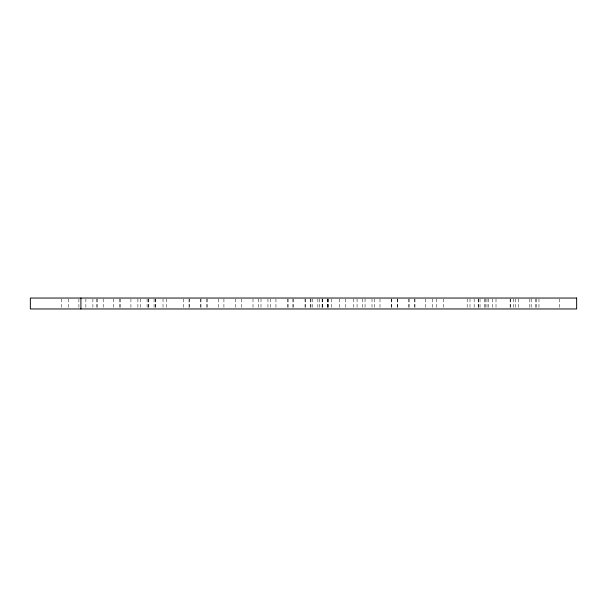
<?xml version="1.0" encoding="UTF-8"?>
<svg xmlns="http://www.w3.org/2000/svg" width="607" height="607" viewBox="0 0 607 607"><rect width="100%" height="100%" fill="white"/><g stroke="black" fill="none" stroke-linecap="round" stroke-linejoin="round"><path stroke-width="0.46" stroke-dasharray="3.04 2.28" d="M559.442 298.947L559.442 308.963M538.963 298.947L538.963 308.963M536.778 298.947L536.778 308.963M535.549 298.947L535.549 308.963M531.178 298.947L531.178 308.963M529.812 298.947L529.812 308.963M518.545 298.947L518.545 308.963M515.335 298.947L515.335 308.053M513.697 298.947L513.697 308.963M510.692 298.947L510.692 308.963M510.146 298.947L510.146 308.963M496.01 298.947L496.01 308.963M492.527 298.947L492.527 308.963M488.294 298.947L488.294 308.963M486.996 298.947L486.996 308.963M485.228 298.947L485.228 308.963M484.34 298.947L484.34 308.963M480.038 298.947L480.038 308.963M478.263 298.947L478.263 308.963M478.195 298.947L478.195 308.963M474.166 298.947L474.166 308.963M470 298.947L470 308.963M467.2 298.947L467.2 308.963M443.3 298.947L443.3 308.963M436.334 298.947L436.334 308.963M432.715 298.947L432.715 308.963M425.75 298.947L425.75 308.963M414.968 298.947L414.968 308.963M414.695 298.947L414.695 308.963M409.095 298.947L409.095 308.963M408.822 298.947L408.822 308.963M397.623 298.947L397.623 308.963M397.35 298.947L397.35 308.963M391.75 298.947L391.75 308.963M391.477 298.947L391.477 308.963M380.005 298.947L380.005 308.963M374.405 298.947L374.405 308.963M372.015 298.947L372.015 308.963M365.05 298.947L365.05 308.963M362.667 298.947L362.667 308.963M357.068 298.947L357.068 308.963M353.79 298.947L353.79 308.963M345.322 298.947L345.322 308.963M339.723 298.947L339.723 308.963M331.255 298.947L331.255 308.963M328.25 298.947L328.25 308.963M327.977 298.947L327.977 308.963M327.772 298.947L327.772 308.963M327.568 298.947L327.568 308.963M322.787 298.947L322.787 308.963M322.378 298.947L322.378 308.963M322.105 298.947L322.105 308.963M319.578 298.947L319.578 308.963M317.871 298.947L317.871 308.963M312.613 298.947L312.613 308.963M310.905 298.947L310.905 308.963M310.632 298.947L310.632 308.963M305.238 298.947L305.238 308.963M305.033 298.947L305.033 308.963M293.295 298.947L293.295 308.963M292.885 298.947L292.885 308.963M288.105 298.947L288.105 308.963M287.695 298.947L287.695 308.963M275.95 298.947L275.95 308.963M270.35 298.947L270.35 308.963M267.96 298.947L267.96 308.963M260.995 298.947L260.995 308.963M258.605 298.947L258.605 308.963M253.005 298.947L253.005 308.963M241.267 298.947L241.267 308.963M235.668 298.947L235.668 308.963M223.922 298.947L223.922 308.963M218.323 298.947L218.323 308.963M207.26 298.947L207.26 308.963M206.577 298.947L206.577 308.963M200.978 298.947L200.978 308.963M200.295 298.947L200.295 308.963M189.232 298.947L189.232 308.963M189.027 298.947L189.027 308.963M183.633 298.947L183.633 308.963M166.5 298.947L166.5 308.963M163.017 298.947L163.017 308.963M155.779 298.947L155.779 308.963M155.233 298.947L155.233 308.963M154.072 298.947L154.072 308.963M148.814 298.947L148.814 308.963M148.267 298.947L148.267 308.963M147.106 298.947L147.106 308.963M140.483 298.947L140.483 308.963M137.888 298.947L137.888 308.963M130.922 298.947L130.922 308.963M120.55 298.947L120.55 308.963M119.321 298.947L119.321 308.963M113.585 298.947L113.585 308.963M103.205 298.947L103.205 308.963M97.469 298.947L97.469 308.963M96.24 298.947L96.24 308.963M92.894 298.947L92.894 308.053M85.86 298.947L85.86 308.963M78.895 298.947L78.895 308.963M68.515 298.947L68.515 308.963M61.55 298.947L61.55 308.963"/><path stroke-width="0.91" d="M80.913 298.037L80.913 308.963M576.65 298.037L30.35 298.037L30.35 308.963L576.65 308.963L576.65 298.037"/></g></svg>
